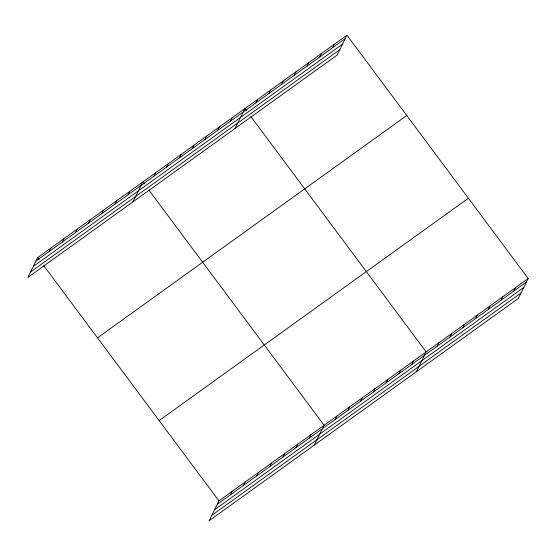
<?xml version="1.0" encoding="UTF-8"?>
<svg xmlns="http://www.w3.org/2000/svg" width="556" height="556" viewBox="0 0 556 556"><rect width="100%" height="100%" fill="white"/><g stroke="black" fill="none" stroke-linecap="round" stroke-linejoin="round"><path stroke-width="0.83" d="M346.958 35.195L37.697 257.539L27.8 277.472L337.061 55.127L346.958 35.195L528.2 278.528L518.303 298.461L209.042 520.805L218.939 500.873L528.2 278.528M49.13 251.527L50.839 248.087M62.272 242.082L63.982 238.642M75.421 232.63L77.124 229.19M88.564 223.178L90.267 219.738M101.706 213.733L103.416 210.293M114.849 204.281L116.558 200.841M127.991 194.829L129.701 191.389M132.947 201.877L142.843 181.944L144.338 183.953M153.894 176.21L155.604 172.77M166.654 167.036L168.357 163.596M179.407 157.869L181.117 154.429M192.167 148.695L193.87 145.255M204.921 139.521L206.63 136.081M217.681 130.354L219.384 126.914M230.434 121.18L232.144 117.74M235.007 128.505L244.904 108.573L246.398 110.574M255.948 102.839L257.657 99.399M268.708 93.665L270.418 90.225M281.468 84.491L283.171 81.058M294.221 75.324L295.931 71.884M306.981 66.15L308.684 62.71M319.735 56.983L321.444 53.543M332.495 47.809L334.198 44.369M230.372 494.861L232.081 491.421M243.514 485.409L245.224 481.969M256.663 475.964L258.366 472.524M269.806 466.512L271.509 463.072M282.948 457.06L284.658 453.62M296.091 447.615L297.801 444.174M309.233 438.163L310.943 434.722M314.189 445.21L324.085 425.27L148.827 189.971M335.136 419.544L336.846 416.103M347.896 410.37L349.599 406.929M360.649 401.196L362.359 397.755M373.41 392.029L375.112 388.588M386.163 382.855L387.873 379.414M398.923 373.681L400.626 370.24M411.676 364.514L413.386 361.073M416.249 371.832L426.146 351.899L250.881 116.6M437.19 346.166L438.899 342.725M449.95 336.999L451.66 333.558M462.71 327.825L464.413 324.384M475.463 318.651L477.173 315.21M488.224 309.483L489.926 306.043M500.977 300.31L502.687 296.869M513.737 291.135L515.44 287.695M35.987 260.979L345.248 38.635M33.284 266.421L342.552 44.077M30.504 272.03L339.765 49.686M97.508 337.839L406.77 115.495M159.127 420.572L468.388 198.228M217.229 504.313L526.49 281.968M214.526 509.755L523.794 287.41M211.746 515.363L521.007 293.019M37.697 257.539L39.191 259.548M43.674 265.566L218.939 500.873"/></g></svg>
